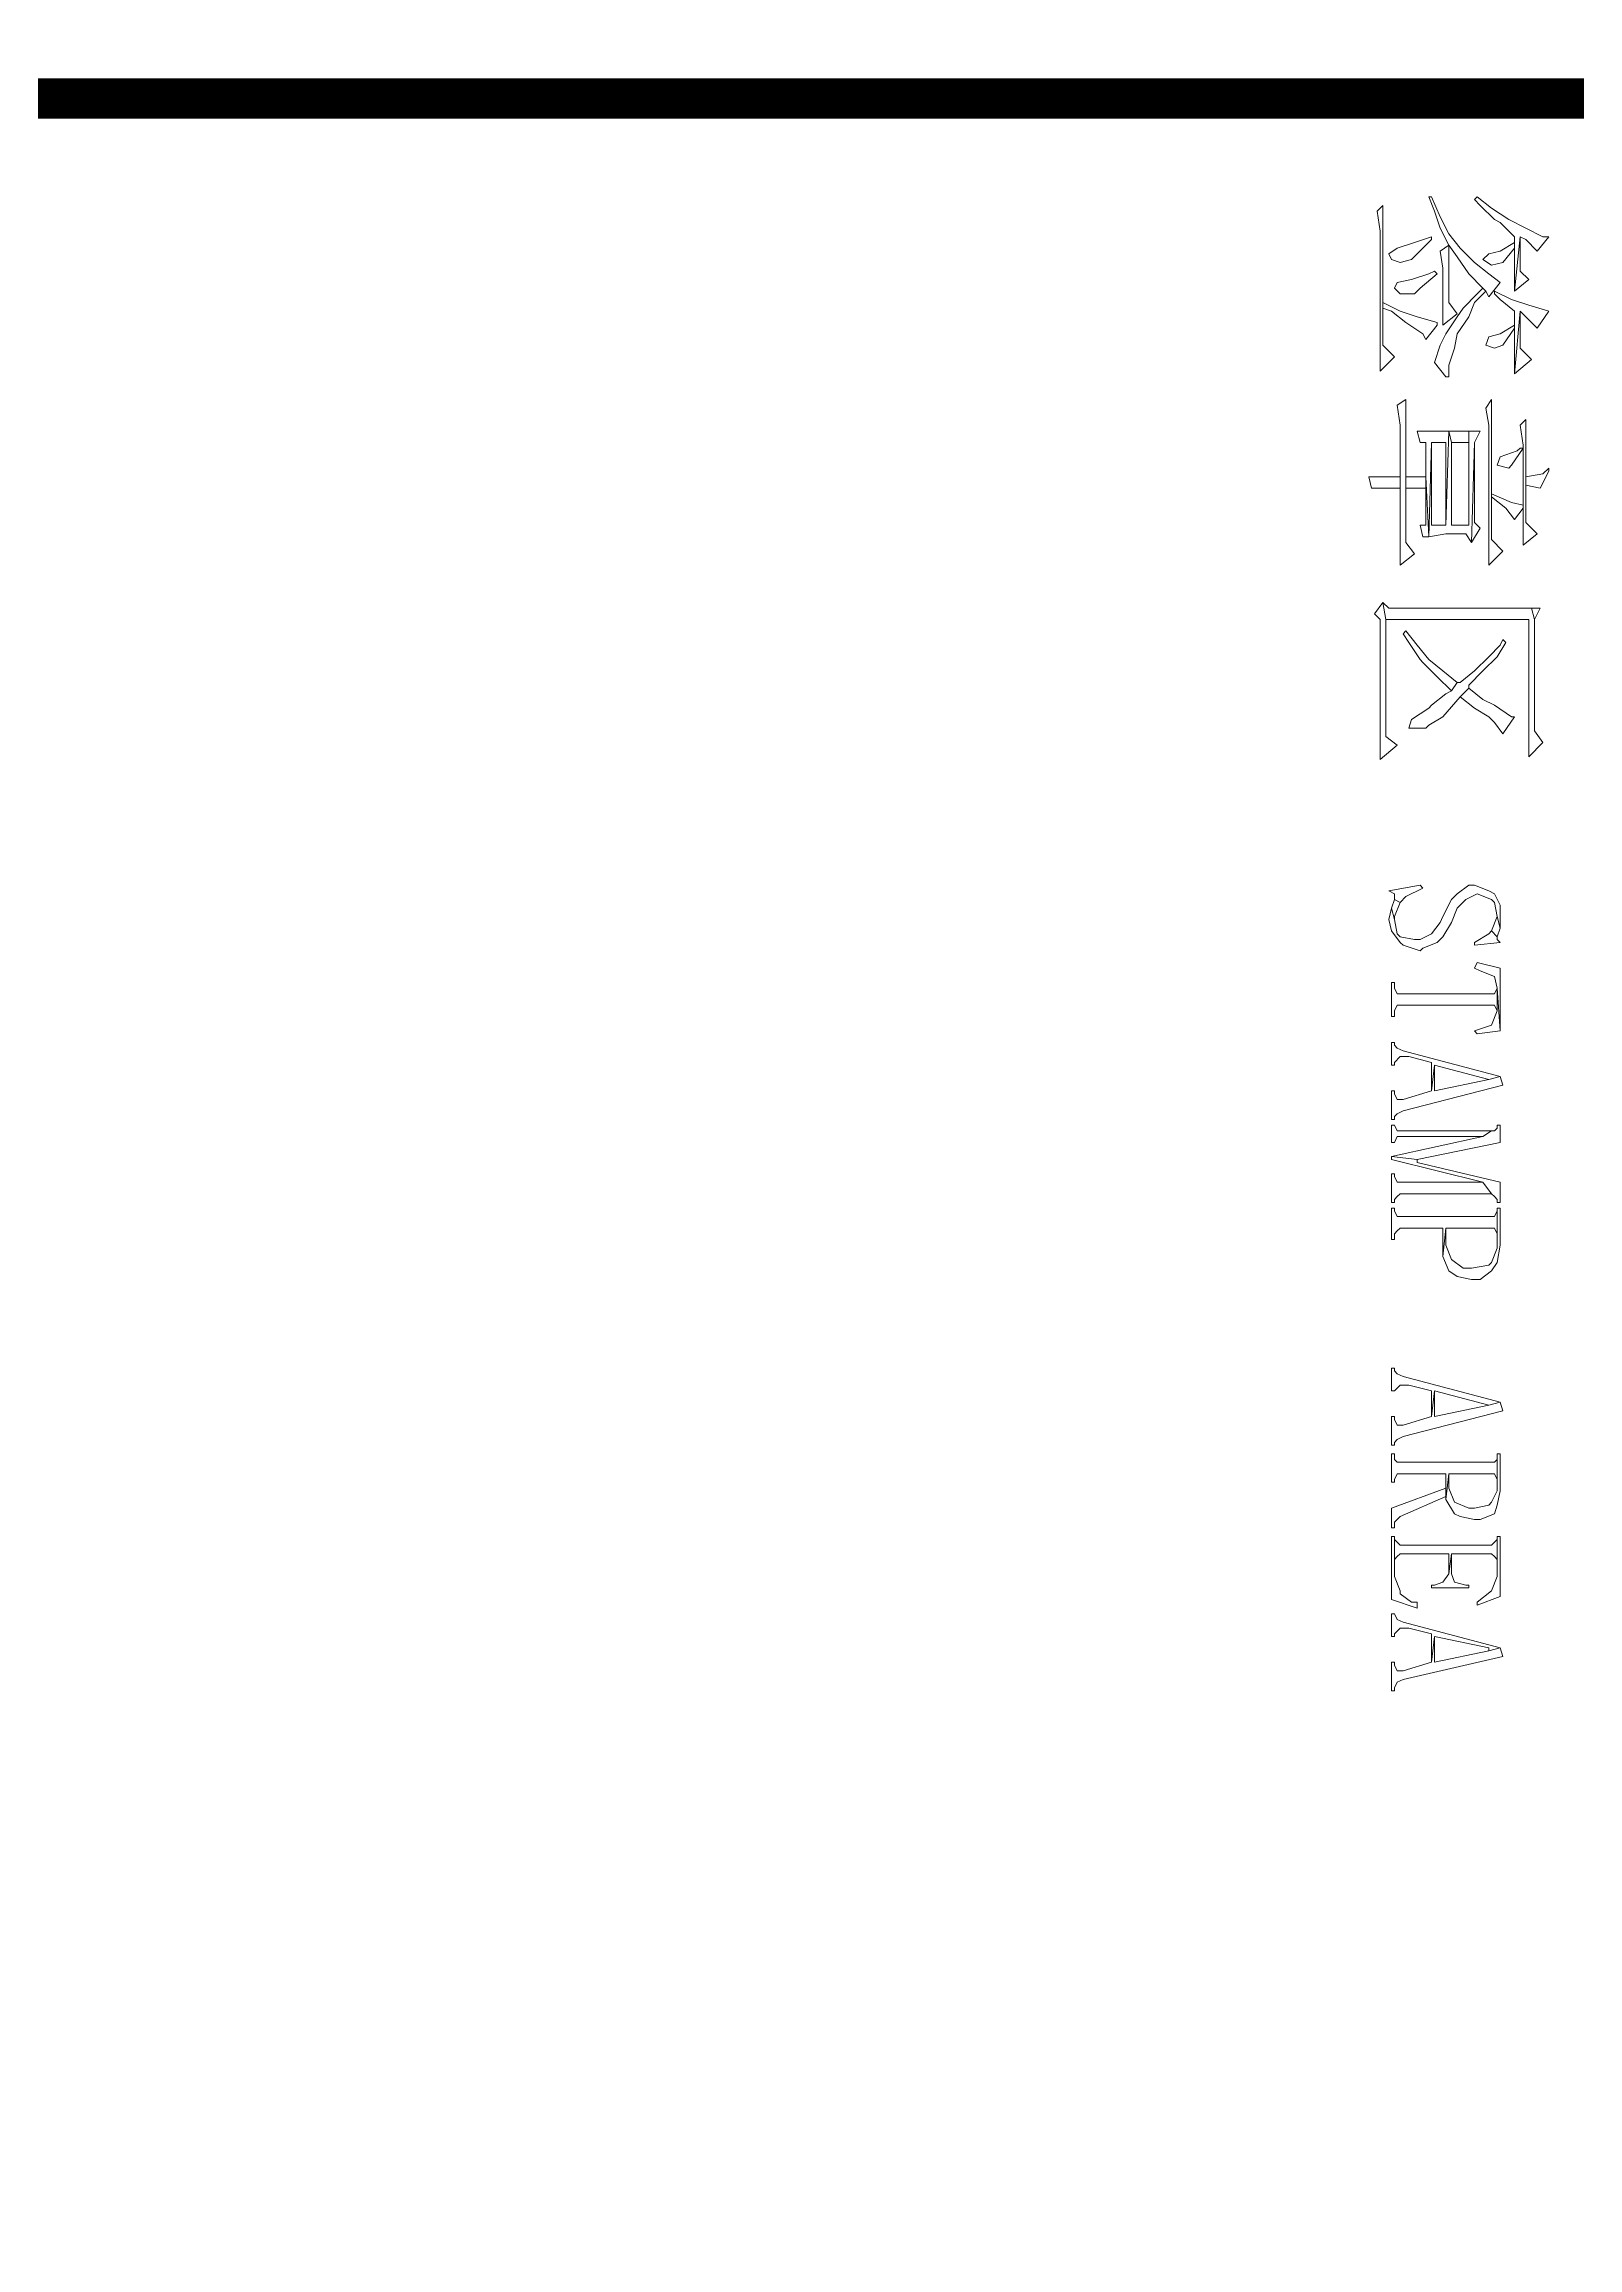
# Model space of a CAD drawing. Header units: millimetres. Extents: x -53295381 to 181933601, y -165 to 204541444.
# Drawn here: x 52222234 to 52235592, y 20965239 to 20984433 of the extents above; entities that cross this region are included whole.
import ezdxf

# ---------------------------------------------------------------- set-up
doc = ezdxf.new("R2010")
doc.units = ezdxf.units.MM
doc.header["$LTSCALE"] = 1000
doc.layers.add('PP-COM', color=7, linetype='Continuous')
doc.layers.add('PUB_TITLE', color=7, linetype='Continuous', lineweight=20)
doc.styles.add('HZ', font='rs.shx', dxfattribs={"width": 0.8, "bigfont": 'hztxt.shx'})
doc.styles.add('宋体', font='')
doc.styles.get('宋体').set_extended_font_data('宋体')
doc.dimstyles.new('1', dxfattribs={"dimtxt": 1.5, "dimasz": 2, "dimexe": 1, "dimexo": 0.2, "dimgap": 0.5, "dimtad": 1, "dimdec": 1, "dimzin": 0, "dimdsep": 46, "dimtxsty": '宋体', "dimcen": 0.2, "dimclrd": 3, "dimclre": 3, "dimclrt": 3, "dimadec": 0, "dimazin": 0, "dimtfac": 1, "dimtdec": 1, "dimtofl": 0, "dimtmove": 2, "dimatfit": 3, "dimfxl": 0, "dimtolj": 1, "dimtzin": 0, "dimarcsym": 0})

# ---------------------------------------------------------------- blocks, each defined once
blk = doc.blocks.new('*D53')
at = {"color": 3, "lineweight": -2}
for start, end in [(39.44823, 48.89645), (341.10355, 350.55177)]:
    blk.add_arc((1344.218, 1910.564), 16.999, start, end, dxfattribs=at)
at = {"color": 3}
for points in [[(1357.728, 1921.631), (1356.961, 1921.099), (1358.94, 1919.064)], [(1360.522, 1907.812), (1361.452, 1907.735), (1361.217, 1910.564)]]:
    blk.add_solid(points, dxfattribs=at)
at = {"layer": 'Defpoints', "color": 0}
for p in [(1395.655, 1940.261), (1360.959, 1913.516), (1344.218, 1910.564), (1344.218, 1910.564), (1403.612, 1910.564)]:
    blk.add_point(p, dxfattribs=at)
at = {"color": 3, "insert": (1362.57, 1915.482), "char_height": 3, "attachment_point": 5, "rotation": 285, "style": 'HZ'}
blk.add_mtext('\\A1;α/3', dxfattribs=at)
blk = doc.blocks.new('*D54')
at = {"color": 3, "lineweight": -2}
blk.add_arc((1344.218, 1910.564), 28.56, 5.61939, 84.38061, dxfattribs=at)
at = {"color": 3}
for points in [[(1346.992, 1938.522), (1347.038, 1939.454), (1344.218, 1939.125)], [(1373.108, 1913.384), (1372.175, 1913.338), (1372.779, 1910.564)]]:
    blk.add_solid(points, dxfattribs=at)
at = {"layer": 'Defpoints', "color": 0}
for p in [(1344.218, 1969.958), (1368.952, 1924.845), (1344.218, 1910.564), (1344.218, 1910.564), (1403.612, 1910.564)]:
    blk.add_point(p, dxfattribs=at)
at = {"color": 3, "insert": (1365.828, 1932.174), "char_height": 3, "attachment_point": 5, "rotation": 315, "style": 'HZ'}
blk.add_mtext('\\A1;α', dxfattribs=at)
blk = doc.blocks.new('*D55')
at = {"color": 3, "lineweight": -2}
for start, end in [(69.4333, 78.8666), (11.1334, 20.5667)]:
    blk.add_arc((1344.218, 1910.564), 17.026, start, end, dxfattribs=at)
at = {"color": 3}
for points in [[(1350.399, 1926.927), (1350, 1926.083), (1352.731, 1925.309)], [(1359.737, 1916.346), (1360.581, 1916.745), (1358.963, 1919.077)]]:
    blk.add_solid(points, dxfattribs=at)
at = {"layer": 'Defpoints', "color": 0}
for p in [(1373.915, 1962.001), (1395.655, 1940.261), (1355.162, 1923.607), (1344.218, 1910.564), (1344.218, 1910.564)]:
    blk.add_point(p, dxfattribs=at)
at = {"color": 3, "insert": (1358.072, 1924.056), "char_height": 3, "attachment_point": 5, "rotation": 314.2422, "style": 'HZ'}
blk.add_mtext('\\A1;α/3', dxfattribs=at)
blk = doc.blocks.new('*D27')
at = {"color": 3, "lineweight": -2}
for start, end in [(99.4333, 108.8666), (41.1334, 50.5667)]:
    blk.add_arc((1344.218, 1910.564), 17.026, start, end, dxfattribs=at)
at = {"color": 3}
for points in [[(1341.389, 1927.825), (1341.466, 1926.895), (1344.218, 1927.59)], [(1354.767, 1923.331), (1355.299, 1924.098), (1352.731, 1925.309)]]:
    blk.add_solid(points, dxfattribs=at)
at = {"layer": 'Defpoints', "color": 0}
for p in [(1344.218, 1969.958), (1373.915, 1962.001), (1350.042, 1926.563), (1344.218, 1910.564), (1344.218, 1910.564)]:
    blk.add_point(p, dxfattribs=at)
at = {"color": 3, "insert": (1349.143, 1928.942), "char_height": 3, "attachment_point": 5, "rotation": 345, "style": 'HZ'}
blk.add_mtext('\\A1;α/3', dxfattribs=at)
blk = doc.blocks.new('6.0f')
at = {"layer": 'PUB_TITLE', "const_width": 70}
blk.add_lwpolyline([(50782407.3, 21041825.1), (50742407.3, 21041825.1)], dxfattribs=at)
at = {"layer": 'PUB_TITLE'}
blk.add_lwpolyline([(50742407.3, 21041825.1), (50742407.3, 21035825.1), (50782407.3, 21035825.1), (50782407.3, 21041825.1)], close=True, dxfattribs=at)
at = {"layer": 'PUB_TITLE', "lineweight": 0}
for points in [[(50772917.1, 21041375.3), (50772897.2, 21041395.2), (50772897.2, 21041459.9), (50772897.2, 21041469.8), (50772897.2, 21041639), (50772887.3, 21041629.1), (50772887.3, 21041629.1), (50772892.2, 21041594.2), (50772892.2, 21041350.4)], [(50773101.2, 21041504.7), (50773081.3, 21041519.6), (50773056.5, 21041539.5), (50773031.6, 21041564.4), (50773031.6, 21041564.4), (50773011.7, 21041589.3), (50772996.7, 21041619.1), (50772981.8, 21041653.9), (50772976.8, 21041653.9), (50772986.8, 21041629.1), (50772996.7, 21041599.2), (50773011.7, 21041569.4), (50773026.6, 21041549.4), (50773046.5, 21041519.6), (50773071.4, 21041494.7), (50773076.4, 21041489.7), (50773081.3, 21041479.8)], [(50773185.8, 21041584.3), (50773175.9, 21041584.3), (50773146, 21041599.2), (50773116.2, 21041614.1), (50773116.2, 21041614.1), (50773086.3, 21041634), (50773061.4, 21041653.9), (50773056.5, 21041649), (50773066.4, 21041639), (50773091.3, 21041614.1), (50773101.2, 21041609.2), (50773126.1, 21041584.3), (50773126.1, 21041574.3), (50773126.1, 21041564.4), (50773126.1, 21041489.7), (50773136.1, 21041584.3), (50773146, 21041579.3), (50773165.9, 21041559.4)], [(50772981.8, 21041579.3), (50772981.8, 21041584.3), (50772952, 21041574.3), (50772922.1, 21041564.4), (50772907.2, 21041554.4), (50772912.2, 21041544.5), (50772927.1, 21041539.5), (50772947, 21041544.5), (50772956.9, 21041554.4)], [(50773026.6, 21041449.9), (50773011.7, 21041469.8), (50773011.7, 21041569.4), (50772996.7, 21041559.4), (50773001.7, 21041529.5), (50773001.7, 21041430)], [(50773126.1, 21041564.4), (50773126.1, 21041574.3), (50773101.2, 21041559.4), (50773081.3, 21041554.4), (50773071.4, 21041544.5), (50773086.3, 21041534.5), (50773106.2, 21041539.5), (50773106.2, 21041539.5)], [(50773151, 21041509.6), (50773136.1, 21041524.6), (50773136.1, 21041584.3), (50773126.1, 21041489.7)], [(50772991.8, 21041519.6), (50772986.8, 21041524.6), (50772976.8, 21041519.6), (50772947, 21041509.6), (50772922.1, 21041504.7), (50772917.1, 21041494.7), (50772927.1, 21041484.8), (50772952, 21041484.8), (50772961.9, 21041494.7)], [(50773076.4, 21041489.7), (50773071.4, 21041494.7), (50773061.4, 21041484.8), (50773036.6, 21041459.9), (50773026.6, 21041444.9), (50773006.7, 21041415.1), (50772996.7, 21041395.2), (50772986.8, 21041365.3), (50772986.8, 21041365.3), (50773006.7, 21041340.4), (50773011.7, 21041340.4), (50773011.7, 21041360.4), (50773021.6, 21041390.2), (50773026.6, 21041415.1), (50773046.5, 21041444.9), (50773056.5, 21041469.8)], [(50773185.8, 21041454.9), (50773185.8, 21041454.9), (50773151, 21041464.9), (50773121.2, 21041474.8), (50773091.3, 21041489.7), (50773091.3, 21041484.8), (50773101.2, 21041474.8), (50773126.1, 21041454.9), (50773126.1, 21041430), (50773126.1, 21041425), (50773126.1, 21041345.4), (50773136.1, 21041454.9), (50773146, 21041444.9), (50773165.9, 21041425)], [(50772991.8, 21041430), (50772991.8, 21041435), (50772956.9, 21041444.9), (50772927.1, 21041454.9), (50772897.2, 21041469.8), (50772897.2, 21041459.9), (50772912.2, 21041454.9), (50772937, 21041435), (50772966.9, 21041415.1), (50772971.9, 21041405.1)], [(50773156, 21041370.3), (50773136.1, 21041390.2), (50773136.1, 21041454.9), (50773126.1, 21041345.4)], [(50773126.1, 21041425), (50773126.1, 21041430), (50773101.2, 21041415.1), (50773081.3, 21041410.1), (50773076.4, 21041395.2), (50773091.3, 21041390.2), (50773106.2, 21041395.2), (50773106.2, 21041395.2)], [(50772952, 21041031.9), (50772937, 21041051.8), (50772937, 21041146.4), (50772937, 21041166.3), (50772937, 21041300.6), (50772922.1, 21041290.7), (50772927.1, 21041255.9), (50772927.1, 21041166.3), (50772927.1, 21041146.4), (50772927.1, 21041012)], [(50773106.2, 21041036.9), (50773086.3, 21041056.8), (50773086.3, 21041131.5), (50773086.3, 21041136.4), (50773086.3, 21041300.6), (50773076.4, 21041285.7), (50773081.3, 21041255.9), (50773081.3, 21041012)], [(50773011.7, 21041245.9), (50772986.8, 21041245.9), (50772956.9, 21041245.9), (50772961.9, 21041226), (50772971.9, 21041226), (50772971.9, 21041166.3), (50772976.8, 21041061.8), (50772981.8, 21041226), (50773006.7, 21041226), (50773006.7, 21041081.7)], [(50773066.4, 21041245.9), (50773046.5, 21041245.9), (50773046.5, 21041081.7), (50773016.7, 21041081.7), (50773016.7, 21041226), (50773011.7, 21041245.9), (50773006.7, 21041081.7), (50772981.8, 21041081.7), (50772981.8, 21041226), (50772976.8, 21041061.8), (50773006.7, 21041066.8), (50773041.5, 21041066.8), (50773051.5, 21041051.8), (50773056.5, 21041226)], [(50773046.5, 21041245.9), (50773011.7, 21041245.9), (50773016.7, 21041226), (50773046.5, 21041226), (50773046.5, 21041081.7)], [(50773165.9, 21041066.8), (50773146, 21041086.7), (50773146, 21041151.4), (50773146, 21041166.3), (50773146, 21041265.8), (50773136.1, 21041255.9), (50773141.1, 21041221), (50773141.1, 21041216), (50773141.1, 21041111.5), (50773141.1, 21041046.9)], [(50773066.4, 21041076.7), (50773056.5, 21041086.7), (50773056.5, 21041226), (50773051.5, 21041051.8)], [(50773141.1, 21041111.5), (50773141.1, 21041216), (50773141.1, 21041116.5), (50773121.2, 21041121.5), (50773086.3, 21041136.4), (50773086.3, 21041131.5), (50773111.2, 21041111.5), (50773126.1, 21041091.6)], [(50773141.1, 21041216), (50773136.1, 21041216), (50773131.1, 21041211.1), (50773101.2, 21041201.1), (50773096.3, 21041186.2), (50773116.2, 21041181.2), (50773121.2, 21041186.2)], [(50773185.8, 21041176.2), (50773185.8, 21041181.2), (50773175.9, 21041171.3), (50773146, 21041166.3), (50773146, 21041151.4), (50773170.9, 21041146.4), (50773170.9, 21041146.4)], [(50772927.1, 21041146.4), (50772927.1, 21041166.3), (50772912.2, 21041166.3), (50772872.3, 21041166.3), (50772877.3, 21041146.4), (50772892.2, 21041146.4)], [(50772971.9, 21041166.3), (50772937, 21041166.3), (50772937, 21041146.4), (50772971.9, 21041146.4), (50772971.9, 21041081.7)], [(50772976.8, 21041061.8), (50772971.9, 21041166.3), (50772971.9, 21041081.7), (50772961.9, 21041081.7), (50772966.9, 21041061.8)], [(50772922.1, 21040698.5), (50772902.2, 21040713.5), (50772902.2, 21040917.5), (50772897.2, 21040947.3), (50772882.3, 21040927.4), (50772892.2, 21040917.5), (50772892.2, 21040673.6)], [(50773175.9, 21040703.5), (50773161, 21040723.4), (50773161, 21040917.5), (50773156, 21040937.4), (50773126.1, 21040937.4), (50772907.2, 21040937.4), (50772897.2, 21040947.3), (50772902.2, 21040917.5), (50773151, 21040917.5), (50773151, 21040678.6)], [(50773170.9, 21040937.4), (50773156, 21040937.4), (50773161, 21040917.5)], [(50773026.6, 21040808), (50773001.7, 21040827.9), (50772976.8, 21040847.8), (50772956.9, 21040872.7), (50772937, 21040897.6), (50772932.1, 21040892.6), (50772942, 21040877.7), (50772961.9, 21040847.8), (50772966.9, 21040842.8), (50772991.8, 21040818), (50773016.7, 21040793.1)], [(50773111.2, 21040877.7), (50773106.2, 21040882.6), (50773101.2, 21040872.7), (50773081.3, 21040852.8), (50773056.5, 21040827.9), (50773031.6, 21040808), (50773026.6, 21040808), (50773016.7, 21040793.1), (50773006.7, 21040788.1), (50772981.8, 21040768.2), (50772976.8, 21040763.2), (50772947, 21040743.3), (50772942, 21040728.4), (50772971.9, 21040728.4), (50772976.8, 21040733.4), (50773001.7, 21040748.3), (50773031.6, 21040783.1), (50773046.5, 21040798), (50773046.5, 21040803), (50773071.4, 21040827.9), (50773096.3, 21040852.8)], [(50773126.1, 21040748.3), (50773121.2, 21040748.3), (50773091.3, 21040768.2), (50773071.4, 21040778.1), (50773046.5, 21040798), (50773031.6, 21040783.1), (50773056.5, 21040763.2), (50773081.3, 21040748.3), (50773091.3, 21040738.3), (50773106.2, 21040718.4)], [(50772966.9, 21040449.7), (50772961.9, 21040454.7), (50772907.2, 21040444.7), (50772917.1, 21040439.8), (50772917.1, 21040429.8), (50772927.1, 21040424.8), (50772937, 21040434.8)], [(50773101.2, 21040400), (50773101.2, 21040419.9), (50773091.3, 21040439.8), (50773081.3, 21040444.7), (50773056.5, 21040454.7), (50773046.5, 21040454.7), (50773026.6, 21040439.8), (50773016.7, 21040429.8), (50773001.7, 21040400), (50772996.7, 21040390), (50772981.8, 21040370.1), (50772961.9, 21040360.1), (50772952, 21040360.1), (50772927.1, 21040365.1), (50772922.1, 21040370.1), (50772917.1, 21040395), (50772912.2, 21040414.9), (50772907.2, 21040395), (50772912.2, 21040375.1), (50772927.1, 21040355.2), (50772932.1, 21040350.2), (50772961.9, 21040340.2), (50772966.9, 21040345.2), (50772991.8, 21040355.2), (50773001.7, 21040365.1), (50773016.7, 21040390), (50773026.6, 21040414.9), (50773041.5, 21040429.8), (50773061.4, 21040439.8), (50773086.3, 21040429.8), (50773091.3, 21040424.8), (50773096.3, 21040400), (50773101.2, 21040380.1)], [(50772927.1, 21040424.8), (50772917.1, 21040429.8), (50772912.2, 21040414.9), (50772917.1, 21040395), (50772917.1, 21040400)], [(50773101.2, 21040380.1), (50773096.3, 21040400), (50773096.3, 21040400), (50773086.3, 21040375.1), (50773096.3, 21040365.1)], [(50773101.2, 21040355.2), (50773096.3, 21040360.1), (50773096.3, 21040365.1), (50773086.3, 21040375.1), (50773081.3, 21040370.1), (50773056.5, 21040355.2), (50773056.5, 21040350.2)], [(50773096.3, 21040275.6), (50773091.3, 21040265.6), (50773081.3, 21040265.6), (50772927.1, 21040265.6), (50772922.1, 21040265.6), (50772917.1, 21040275.6), (50772917.1, 21040285.5), (50772912.2, 21040285.5), (50772912.2, 21040225.8), (50772917.1, 21040225.8), (50772917.1, 21040235.7), (50772922.1, 21040245.7), (50772927.1, 21040245.7), (50773081.3, 21040245.7), (50773091.3, 21040245.7), (50773096.3, 21040235.7)], [(50773101.2, 21040200.9), (50773101.2, 21040310.4), (50773061.4, 21040320.3), (50773056.5, 21040310.4), (50773066.4, 21040305.4), (50773091.3, 21040295.5), (50773096.3, 21040275.6)], [(50773101.2, 21040200.9), (50773096.3, 21040275.6), (50773096.3, 21040235.7), (50773086.3, 21040210.9), (50773086.3, 21040210.9), (50773056.5, 21040200.9), (50773061.4, 21040195.9)], [(50773101.2, 21040121.3), (50772932.1, 21040166.1), (50772922.1, 21040171.1), (50772917.1, 21040176), (50772917.1, 21040181), (50772912.2, 21040181), (50772912.2, 21040141.2), (50772917.1, 21040141.2), (50772917.1, 21040146.2), (50772927.1, 21040156.1), (50772942, 21040156.1), (50772981.8, 21040146.2), (50772981.8, 21040096.4), (50772986.8, 21040141.2), (50773081.3, 21040116.3), (50773081.3, 21040116.3)], [(50773106.2, 21040106.4), (50773101.2, 21040121.3), (50773081.3, 21040116.3), (50772986.8, 21040096.4), (50772986.8, 21040141.2), (50772981.8, 21040096.4), (50772932.1, 21040081.5), (50772922.1, 21040081.5), (50772917.1, 21040091.4), (50772917.1, 21040096.4), (50772912.2, 21040096.4), (50772912.2, 21040046.6), (50772917.1, 21040046.6), (50772917.1, 21040051.6), (50772922.1, 21040056.6), (50772932.1, 21040061.6)], [(50773086.3, 21040026.7), (50772927.1, 21040026.7), (50772922.1, 21040026.7), (50772917.1, 21040036.7), (50772917.1, 21040036.7), (50772912.2, 21040036.7), (50772912.2, 21040006.8), (50772917.1, 21040006.8), (50772917.1, 21040006.8), (50772922.1, 21040016.8), (50772927.1, 21040016.8), (50773071.4, 21040016.8), (50773071.4, 21040016.8)], [(50773101.2, 21040006.8), (50773101.2, 21040036.7), (50773096.3, 21040036.7), (50773096.3, 21040031.7), (50773091.3, 21040026.7), (50773086.3, 21040026.7), (50773071.4, 21040016.8), (50772912.2, 21039982), (50772956.9, 21039977)], [(50773101.2, 21039902.3), (50773101.2, 21039937.2), (50772956.9, 21039972), (50772956.9, 21039977), (50772912.2, 21039982), (50772912.2, 21039977), (50773071.4, 21039937.2), (50773071.4, 21039937.2), (50773086.3, 21039917.3), (50773091.3, 21039912.3), (50773096.3, 21039907.3), (50773096.3, 21039902.3)], [(50773086.3, 21039917.3), (50773071.4, 21039937.2), (50772927.1, 21039937.2), (50772922.1, 21039937.2), (50772917.1, 21039947.1), (50772917.1, 21039952.1), (50772912.2, 21039952.1), (50772912.2, 21039902.3), (50772917.1, 21039902.3), (50772917.1, 21039907.3), (50772922.1, 21039912.3), (50772927.1, 21039917.3)], [(50773096.3, 21039887.4), (50773091.3, 21039877.5), (50773086.3, 21039877.5), (50772927.1, 21039877.5), (50772922.1, 21039877.5), (50772917.1, 21039887.4), (50772917.1, 21039892.4), (50772912.2, 21039892.4), (50772912.2, 21039837.7), (50772917.1, 21039837.7), (50772917.1, 21039847.6), (50772922.1, 21039852.6), (50772927.1, 21039857.6), (50773001.7, 21039857.6), (50773001.7, 21039822.7), (50773001.7, 21039807.8), (50773006.7, 21039857.6), (50773086.3, 21039857.6), (50773091.3, 21039857.6), (50773096.3, 21039847.6), (50773096.3, 21039832.7)], [(50773101.2, 21039827.7), (50773101.2, 21039892.4), (50773096.3, 21039892.4), (50773096.3, 21039887.4), (50773096.3, 21039832.7), (50773096.3, 21039822.7), (50773086.3, 21039797.8), (50773081.3, 21039792.9), (50773051.5, 21039787.9), (50773036.6, 21039787.9), (50773016.7, 21039802.8), (50773016.7, 21039802.8), (50773006.7, 21039827.7), (50773006.7, 21039857.6), (50773001.7, 21039807.8), (50773011.7, 21039782.9), (50773026.6, 21039773), (50773051.5, 21039768), (50773066.4, 21039768), (50773086.3, 21039782.9), (50773096.3, 21039797.8)], [(50773101.2, 21039554), (50772932.1, 21039598.8), (50772922.1, 21039603.8), (50772917.1, 21039608.7), (50772917.1, 21039613.7), (50772912.2, 21039613.7), (50772912.2, 21039573.9), (50772917.1, 21039573.9), (50772917.1, 21039573.9), (50772927.1, 21039583.9), (50772942, 21039583.9), (50772981.8, 21039573.9), (50772981.8, 21039529.1), (50772986.8, 21039573.9), (50773081.3, 21039549), (50773081.3, 21039549)], [(50773106.2, 21039539.1), (50773101.2, 21039554), (50773081.3, 21039549), (50772986.8, 21039529.1), (50772986.8, 21039573.9), (50772981.8, 21039529.1), (50772932.1, 21039514.2), (50772922.1, 21039514.2), (50772917.1, 21039524.2), (50772917.1, 21039529.1), (50772912.2, 21039529.1), (50772912.2, 21039479.4), (50772917.1, 21039479.4), (50772917.1, 21039484.3), (50772922.1, 21039489.3), (50772932.1, 21039494.3)], [(50773096.3, 21039454.5), (50773091.3, 21039449.5), (50773086.3, 21039449.5), (50772927.1, 21039449.5), (50772922.1, 21039449.5), (50772917.1, 21039454.5), (50772917.1, 21039464.4), (50772912.2, 21039464.4), (50772912.2, 21039414.7), (50772917.1, 21039414.7), (50772917.1, 21039419.7), (50772922.1, 21039429.6), (50772927.1, 21039429.6), (50773006.7, 21039429.6), (50773006.7, 21039404.7), (50773006.7, 21039389.8), (50773006.7, 21039384.8), (50773011.7, 21039429.6), (50773086.3, 21039429.6), (50773091.3, 21039429.6), (50773096.3, 21039419.7), (50773096.3, 21039409.7)], [(50773101.2, 21039399.8), (50773101.2, 21039464.4), (50773096.3, 21039464.4), (50773096.3, 21039454.5), (50773096.3, 21039409.7), (50773096.3, 21039399.8), (50773086.3, 21039379.8), (50773081.3, 21039374.9), (50773056.5, 21039369.9), (50773046.5, 21039369.9), (50773021.6, 21039379.8), (50773021.6, 21039379.8), (50773011.7, 21039404.7), (50773011.7, 21039429.6), (50773006.7, 21039384.8), (50773021.6, 21039359.9), (50773031.6, 21039355), (50773056.5, 21039350), (50773066.4, 21039350), (50773091.3, 21039359.9), (50773096.3, 21039374.9)], [(50773006.7, 21039389.8), (50773006.7, 21039404.7), (50772912.2, 21039369.9), (50772912.2, 21039335.1), (50772917.1, 21039335.1), (50772917.1, 21039345), (50772922.1, 21039350), (50772927.1, 21039355)], [(50772956.9, 21039205.7), (50772947, 21039205.7), (50772927.1, 21039220.6), (50772927.1, 21039225.6), (50772917.1, 21039250.5), (50772917.1, 21039280.3), (50772917.1, 21039315.2), (50772917.1, 21039320.1), (50772912.2, 21039320.1), (50772912.2, 21039210.7), (50772956.9, 21039195.7)], [(50773096.3, 21039315.2), (50773091.3, 21039310.2), (50773086.3, 21039305.2), (50772927.1, 21039305.2), (50772922.1, 21039310.2), (50772917.1, 21039315.2), (50772917.1, 21039280.3), (50772922.1, 21039285.3), (50772927.1, 21039290.3), (50773011.7, 21039290.3), (50773011.7, 21039255.4), (50773016.7, 21039290.3), (50773086.3, 21039290.3), (50773091.3, 21039285.3), (50773096.3, 21039280.3), (50773096.3, 21039250.5)], [(50773046.5, 21039230.6), (50773046.5, 21039235.5), (50773041.5, 21039235.5), (50773021.6, 21039240.5), (50773016.7, 21039255.4), (50773016.7, 21039290.3), (50773011.7, 21039255.4), (50773001.7, 21039240.5), (50772986.8, 21039235.5), (50772981.8, 21039235.5), (50772981.8, 21039230.6)], [(50773101.2, 21039215.6), (50773101.2, 21039320.1), (50773096.3, 21039320.1), (50773096.3, 21039315.2), (50773096.3, 21039250.5), (50773086.3, 21039225.6), (50773086.3, 21039225.6), (50773061.4, 21039205.7), (50773061.4, 21039200.7)], [(50773101.2, 21039126.1), (50772932.1, 21039170.8), (50772922.1, 21039175.8), (50772917.1, 21039185.8), (50772917.1, 21039185.8), (50772912.2, 21039185.8), (50772912.2, 21039146), (50772917.1, 21039146), (50772917.1, 21039150.9), (50772927.1, 21039160.9), (50772942, 21039160.9), (50772981.8, 21039150.9), (50772981.8, 21039101.2), (50772986.8, 21039146), (50773081.3, 21039126.1), (50773081.3, 21039121.1)], [(50773106.2, 21039111.1), (50773101.2, 21039126.1), (50773081.3, 21039121.1), (50772986.8, 21039101.2), (50772986.8, 21039146), (50772981.8, 21039101.2), (50772932.1, 21039086.3), (50772922.1, 21039086.3), (50772917.1, 21039096.2), (50772917.1, 21039101.2), (50772912.2, 21039101.2), (50772912.2, 21039051.4), (50772917.1, 21039051.4), (50772917.1, 21039056.4), (50772922.1, 21039066.3), (50772932.1, 21039071.3)]]:
    blk.add_lwpolyline(points, close=True, dxfattribs=at)
blk = doc.blocks.new('伸缩缝')
for base, line1, line2, text, picture, middle in [((1350.042, 1926.563), ((1344.218, 1910.564), (1373.915, 1962.001)), ((1344.218, 1910.564), (1344.218, 1969.958)), 'α/3', '*D27', (1349.143, 1928.942)), ((1368.952, 1924.845), ((1344.218, 1910.564), (1403.612, 1910.564)), ((1344.218, 1910.564), (1344.218, 1969.958)), 'α', '*D54', (1365.828, 1932.174)), ((1355.162, 1923.607), ((1344.218, 1910.564), (1395.655, 1940.261)), ((1344.218, 1910.564), (1373.915, 1962.001)), 'α/3', '*D55', (1358.072, 1924.056)), ((1360.959, 1913.516), ((1344.218, 1910.564), (1403.612, 1910.564)), ((1344.218, 1910.564), (1395.655, 1940.261)), 'α/3', '*D53', (1362.57, 1915.482))]:
    dim = blk.add_angular_dim_2l(base=base, line1=line1, line2=line2, text=text, dimstyle='1', override={"dimexe": 4, "dimexo": 4, "dimtxsty": 'HZ', "dimdle": 4, "dimadec": 1})
    dim.commit()
    dim.dimension.update_dxf_attribs({"geometry": picture, "text_midpoint": middle, "dimtype": 130})

msp = doc.modelspace()

# ---------------------------------------------------------------- block references
at = {"xscale": 5, "yscale": 5, "zscale": 5}
msp.add_blockref('6.0f', (-201630592.176, -84225166.409), dxfattribs=at)
at = {"layer": 'PP-COM', "xscale": 321.4285737276077, "yscale": 321.4285712242126, "zscale": 321.4285714284524}
msp.add_blockref('伸缩缝', (51796714.498, 20476148.395), dxfattribs=at)

doc.saveas('drawing.dxf')
